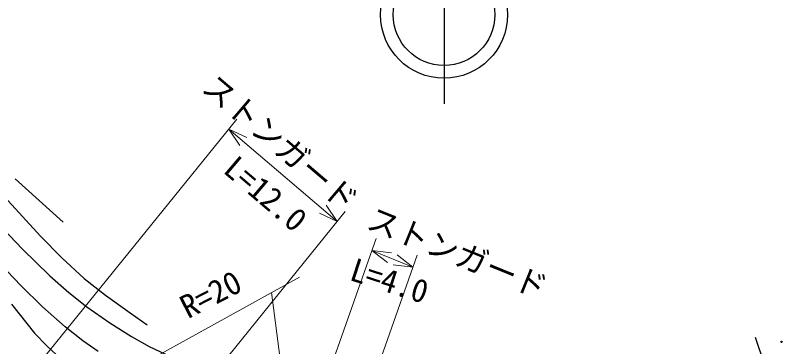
# Model space of a CAD drawing. Units: millimetres, scale not verified. Extents: x 40000 to 680000, y 20000 to 380000.
# Drawn here: x 325704 to 386332, y 290936 to 316975 of the extents above; entities that cross this region are included whole.
import ezdxf
from ezdxf.enums import TextEntityAlignment as Align

# ---------------------------------------------------------------- set-up
doc = ezdxf.new("R2010")
doc.units = ezdxf.units.MM
doc.header["$LTSCALE"] = 1000
for name, color, linetype, lineweight in [('M-BGD', 7, 'Continuous', 25), ('M-BMK-HTXT', 7, 'Continuous', 13), ('M-BMK-SRVR', 3, 'Continuous', 25), ('M-STR-STR1', 1, 'Continuous', 25)]:
    doc.layers.add(name, color=color, linetype=linetype, lineweight=lineweight)
doc.styles.add('ＭＳ ゴシック', font='')
doc.styles.get('ＭＳ ゴシック').set_extended_font_data('MS Gothic')

msp = doc.modelspace()

# ---------------------------------------------------------------- linework, layer by layer
at = {"layer": 'M-BGD'}
for p, q in [((325674, 304126), (329466, 300726)), ((324846, 302717), (327676, 299623)), ((324103, 300841), (326229, 298630)), ((327676, 299623), (329357, 297922)), ((326229, 298630), (328423, 296505)), ((329357, 297922), (331114, 296293)), ((326123, 295745), (324474, 297453)), ((328423, 296505), (329922, 295181)), ((331114, 296293), (332791, 294975)), ((327844, 294073), (326123, 295745)), ((329922, 295181), (331335, 294060)), ((332791, 294975), (334744, 293580)), ((325398, 294274), (327204, 292000)), ((329609, 292501), (327844, 294073)), ((331335, 294060), (333130, 292804)), ((334744, 293580), (336082, 292645)), ((331019, 291382), (329609, 292501)), ((333130, 292804), (334848, 291724)), ((327204, 292000), (328167, 290984)), ((334848, 291724), (336242, 290940)), ((332214, 290557), (331019, 291382)), ((328167, 290984), (329309, 289949)), ((336242, 290940), (337524, 290338))]:
    msp.add_line(p, q, dxfattribs=at)
msp.add_circle((386012, 291299), 50, dxfattribs=at)
at = {"layer": 'M-BMK-HTXT'}
for p, q in [((327061, 289005), (343136, 308806)), ((343377, 306738), (342506, 308030)), ((342506, 308030), (343921, 307379)), ((342506, 308030), (351044, 300774)), ((350173, 302066), (351044, 300774)), ((351674, 301551), (334110, 279915)), ((351044, 300774), (349629, 301426)), ((345772, 275812), (354098, 299435)), ((354999, 297540), (353766, 298492)), ((353766, 298492), (355314, 298319)), ((353766, 298492), (356993, 297186)), ((357325, 298129), (349451, 275789)), ((355760, 298138), (356993, 297186)), ((356993, 297186), (355445, 297359)), ((323807, 283019), (348072, 296393)), ((345863, 295176), (349151, 270084))]:
    msp.add_line(p, q, dxfattribs=at)
at = {"layer": 'M-BMK-SRVR'}
msp.add_line((359438, 335032), (359448, 310032), dxfattribs=at)
for radius in [5000, 4000]:
    msp.add_circle((359446, 317032), radius, dxfattribs=at)
at = {"layer": 'M-STR-STR1'}
msp.add_line((383930, 291668), (393889, 262210), dxfattribs=at)

# ---------------------------------------------------------------- texts
at = {"layer": 'M-BGD', "style": 'ＭＳ ゴシック'}
msp.add_text('R=20', height=1833, rotation=27.4, dxfattribs=at).set_placement((339537, 292599), align=Align.BOTTOM_LEFT)
at = {"layer": 'M-BMK-HTXT', "style": 'ＭＳ ゴシック'}
for s, rotation, p in [('ストンガード', 319.6, (339905, 310702)), ('L=12.0', 319.6, (341607, 304265)), ('ストンガード', 337.9, (353002, 299770)), ('L=4.0', 342.1, (351738, 295677))]:
    msp.add_text(s, height=1833, rotation=rotation, dxfattribs=at).set_placement(p, align=Align.BOTTOM_LEFT)

doc.saveas('drawing.dxf')
